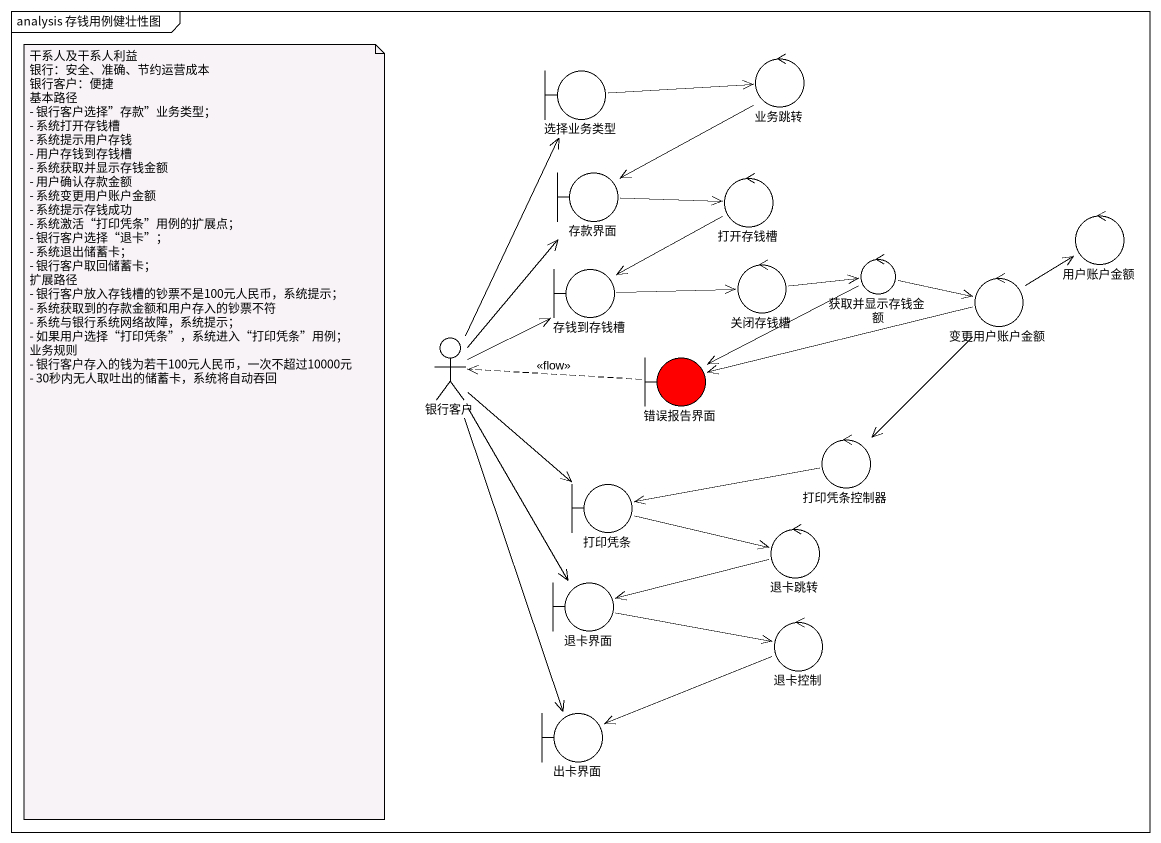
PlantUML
@startuml
mainframe analysis 存钱用例健壮性图
control 业务跳转
boundary 选择业务类型
boundary 存款界面
control 打开存钱槽
control 获取并显示存钱金额
control 用户账户金额
boundary 存钱到存钱槽
control 关闭存钱槽
control 变更用户账户金额
actor 银行客户
boundary 错误报告界面 #FF0000
control 打印凭条控制器
boundary 打印凭条
control 退卡跳转
boundary 退卡界面
control 退卡控制
boundary 出卡界面
业务跳转 --> 存款界面
选择业务类型 -right-> 业务跳转
存款界面 -right-> 打开存钱槽
打开存钱槽 -left-> 存钱到存钱槽
获取并显示存钱金额 -right-> 变更用户账户金额
获取并显示存钱金额 -left-> 错误报告界面
存钱到存钱槽 -right-> 关闭存钱槽
关闭存钱槽 -right-> 获取并显示存钱金额
变更用户账户金额 -up-> 用户账户金额
变更用户账户金额 -left-> 错误报告界面
变更用户账户金额 --> 打印凭条控制器
银行客户 -up-> 选择业务类型
银行客户 -up-> 存款界面
银行客户 -up-> 存钱到存钱槽
银行客户 --> 打印凭条
银行客户 --> 退卡界面
银行客户 --> 出卡界面
错误报告界面 .left.> 银行客户 : <<flow>>
打印凭条控制器 -left-> 打印凭条
打印凭条 -right-> 退卡跳转
退卡跳转 -left-> 退卡界面
退卡界面 -right-> 退卡控制
退卡控制 -left-> 出卡界面
note as N1
  干系人及干系人利益
  银行：安全、准确、节约运营成本
  银行客户：便捷
  基本路径
  - 银行客户选择”存款”业务类型；
  - 系统打开存钱槽
  - 系统提示用户存钱
  - 用户存钱到存钱槽
  - 系统获取并显示存钱金额
  - 用户确认存款金额
  - 系统变更用户账户金额
  - 系统提示存钱成功
  - 系统激活“打印凭条”用例的扩展点；
  - 银行客户选择“退卡”；
  - 系统退出储蓄卡；
  - 银行客户取回储蓄卡；
  扩展路径
  - 银行客户放入存钱槽的钞票不是100元人民币，系统提示；
  - 系统获取到的存款金额和用户存入的钞票不符
  - 系统与银行系统网络故障，系统提示；
  - 如果用户选择“打印凭条”，系统进入“打印凭条”用例；
  业务规则
  - 银行客户存入的钱为若干100元人民币，一次不超过10000元
  - 30秒内无人取吐出的储蓄卡，系统将自动吞回
end note
@enduml
